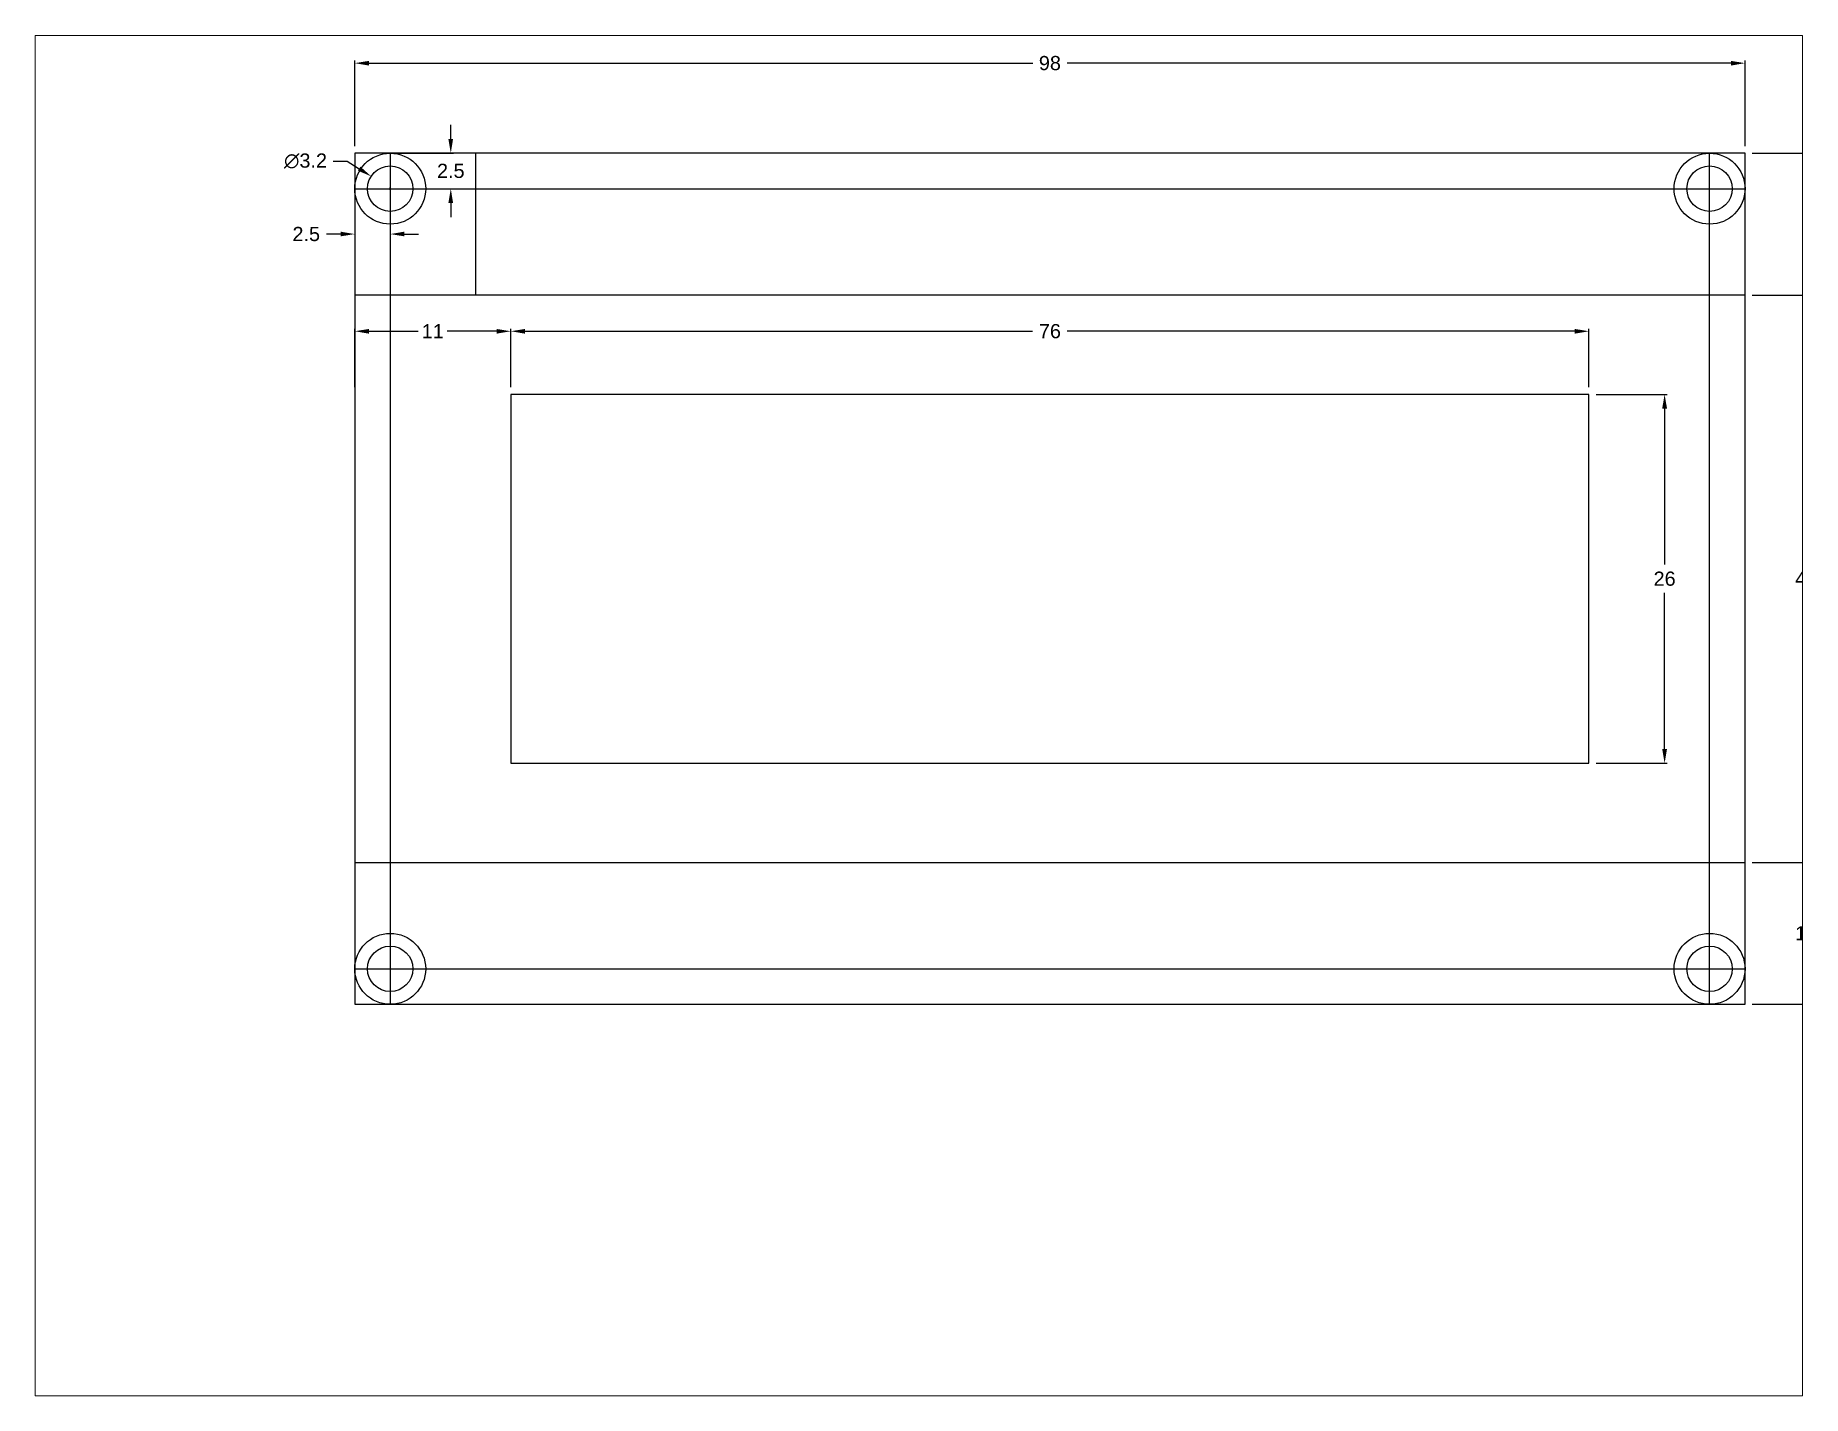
# Paper-space layout 'Layout1' of a CAD drawing. Header units: millimetres, sheet in inches. Extents: x 0.1 to 10.1, y 0.1 to 7.8.
# The model-space entities are those that its viewports show. They can reach past a viewport. Long polylines and large blocks are cut down to what shows.
import ezdxf

# ---------------------------------------------------------------- set-up
doc = ezdxf.new("R2010")
doc.units = ezdxf.units.MM
doc.header["$MEASUREMENT"] = 0
for name, color, linetype in [('Construction', 4, 'Continuous'), ('Construction 2', 20, 'Continuous'), ('Dim', 2, 'Continuous')]:
    doc.layers.add(name, color=color, linetype=linetype)
doc.styles.get("Standard").update_dxf_attribs({"font": 'Arial.ttf'})
doc.dimstyles.new('Annotative', dxfattribs={"dimscale": 0, "dimtxt": 1, "dimasz": 1, "dimexe": 0.18, "dimexo": 0.5, "dimgap": 0.5, "dimtad": 0, "dimtih": 1, "dimtoh": 1, "dimdec": 1, "dimdsep": 46, "dimtxsty": 'Standard', "dimcen": 0.09, "dimadec": 0, "dimazin": 0, "dimtfac": 1, "dimtdec": 1, "dimtofl": 0, "dimtmove": 0, "dimatfit": 3, "dimfxl": 1, "dimtolj": 1, "dimtzin": 0, "dimarcsym": 0})

# ---------------------------------------------------------------- blocks, each defined once
blk = doc.blocks.new('*D4')
at = {"layer": 'Defpoints', "color": 0, "transparency": 16777216}
for p in [(195.3, 94.45), (97.3, 88.1), (195.3, 88.1)]:
    blk.add_point(p, dxfattribs=at)
at = {"layer": 'Dim', "color": 0, "lineweight": -2, "transparency": 16777216}
for p, q in [((97.3, 88.6), (97.3, 94.63)), ((98.3, 94.45), (145.09, 94.45)), ((194.3, 94.45), (147.51, 94.45)), ((195.3, 88.6), (195.3, 94.63))]:
    blk.add_line(p, q, dxfattribs=at)
at = {"layer": 'Dim', "color": 0, "transparency": 16777216}
for points in [[(98.3, 94.61), (98.3, 94.28), (97.3, 94.45)], [(194.3, 94.61), (194.3, 94.28), (195.3, 94.45)]]:
    blk.add_solid(points, dxfattribs=at)
at = {"layer": 'Dim', "color": 0, "transparency": 16777216, "insert": (146.3, 94.45), "char_height": 1, "attachment_point": 5}
blk.add_mtext('\\A1;98', dxfattribs=at)
blk = doc.blocks.new('*D5')
at = {"layer": 'Defpoints', "color": 0, "transparency": 16777216}
for p in [(195.3, 88.1), (195.3, 28.1), (203.69, 28.1)]:
    blk.add_point(p, dxfattribs=at)
at = {"layer": 'Dim', "color": 0, "lineweight": -2, "transparency": 16777216}
for p, q in [((195.8, 88.1), (203.87, 88.1)), ((203.69, 87.1), (203.69, 59.11)), ((203.69, 29.1), (203.69, 57.1)), ((195.8, 28.1), (203.87, 28.1))]:
    blk.add_line(p, q, dxfattribs=at)
at = {"layer": 'Dim', "color": 0, "transparency": 16777216}
for points in [[(203.52, 87.1), (203.85, 87.1), (203.69, 88.1)], [(203.52, 29.1), (203.85, 29.1), (203.69, 28.1)]]:
    blk.add_solid(points, dxfattribs=at)
at = {"layer": 'Dim', "color": 0, "transparency": 16777216, "insert": (203.69, 58.1), "char_height": 1, "attachment_point": 5}
blk.add_mtext('\\A1;60', dxfattribs=at)
blk = doc.blocks.new('*D6')
at = {"layer": 'Defpoints', "color": 0, "transparency": 16777216}
for p in [(195.3, 78.1), (195.3, 38.1), (199.61, 38.1)]:
    blk.add_point(p, dxfattribs=at)
at = {"layer": 'Dim', "color": 0, "lineweight": -2, "transparency": 16777216}
for p, q in [((195.8, 78.1), (199.79, 78.1)), ((199.61, 77.1), (199.61, 59.11)), ((199.61, 39.1), (199.61, 57.1)), ((195.8, 38.1), (199.79, 38.1))]:
    blk.add_line(p, q, dxfattribs=at)
at = {"layer": 'Dim', "color": 0, "transparency": 16777216}
for points in [[(199.45, 77.1), (199.78, 77.1), (199.61, 78.1)], [(199.45, 39.1), (199.78, 39.1), (199.61, 38.1)]]:
    blk.add_solid(points, dxfattribs=at)
at = {"layer": 'Dim', "color": 0, "transparency": 16777216, "insert": (199.61, 58.1), "char_height": 1, "attachment_point": 5}
blk.add_mtext('\\A1;40', dxfattribs=at)
blk = doc.blocks.new('*D7')
at = {"layer": 'Defpoints', "color": 0, "transparency": 16777216}
for p in [(195.3, 38.1), (195.3, 28.1), (199.61, 28.1)]:
    blk.add_point(p, dxfattribs=at)
at = {"layer": 'Dim', "color": 0, "lineweight": -2, "transparency": 16777216}
for p, q in [((195.8, 38.1), (199.79, 38.1)), ((199.61, 37.1), (199.61, 34.11)), ((199.61, 29.1), (199.61, 32.1)), ((195.8, 28.1), (199.79, 28.1))]:
    blk.add_line(p, q, dxfattribs=at)
at = {"layer": 'Dim', "color": 0, "transparency": 16777216}
for points in [[(199.45, 37.1), (199.78, 37.1), (199.61, 38.1)], [(199.45, 29.1), (199.78, 29.1), (199.61, 28.1)]]:
    blk.add_solid(points, dxfattribs=at)
at = {"layer": 'Dim', "color": 0, "transparency": 16777216, "insert": (199.61, 33.1), "char_height": 1, "attachment_point": 5}
blk.add_mtext('\\A1;10', dxfattribs=at)
blk = doc.blocks.new('*D8')
at = {"layer": 'Defpoints', "color": 0, "transparency": 16777216}
for p in [(98.46, 86.47), (101.15, 84.74)]:
    blk.add_point(p, dxfattribs=at)
at = {"layer": 'Dim', "color": 0, "lineweight": -2, "transparency": 16777216}
for p, q in [((95.77, 87.55), (96.77, 87.55)), ((96.77, 87.55), (97.61, 87.01)), ((99.71, 85.6), (99.89, 85.6)), ((99.8, 85.51), (99.8, 85.69))]:
    blk.add_line(p, q, dxfattribs=at)
at = {"layer": 'Dim', "color": 0, "transparency": 16777216}
blk.add_solid([(97.7, 87.15), (97.52, 86.87), (98.46, 86.47)], dxfattribs=at)
at = {"layer": 'Dim', "color": 0, "transparency": 16777216, "insert": (93.83, 87.55), "char_height": 1, "attachment_point": 5}
blk.add_mtext('\\A1;∅3.2', dxfattribs=at)
blk = doc.blocks.new('*D9')
at = {"layer": 'Defpoints', "color": 0, "transparency": 16777216}
for p in [(184.3, 75.55), (108.3, 71.1), (184.3, 71.1)]:
    blk.add_point(p, dxfattribs=at)
at = {"layer": 'Dim', "color": 0, "lineweight": -2, "transparency": 16777216}
for p, q in [((108.3, 71.6), (108.3, 75.73)), ((109.3, 75.55), (145.08, 75.55)), ((183.3, 75.55), (147.52, 75.55)), ((184.3, 71.6), (184.3, 75.73))]:
    blk.add_line(p, q, dxfattribs=at)
at = {"layer": 'Dim', "color": 0, "transparency": 16777216}
for points in [[(109.3, 75.71), (109.3, 75.38), (108.3, 75.55)], [(183.3, 75.71), (183.3, 75.38), (184.3, 75.55)]]:
    blk.add_solid(points, dxfattribs=at)
at = {"layer": 'Dim', "color": 0, "transparency": 16777216, "insert": (146.3, 75.55), "char_height": 1, "attachment_point": 5}
blk.add_mtext('\\A1;76', dxfattribs=at)
blk = doc.blocks.new('*D10')
at = {"layer": 'Defpoints', "color": 0, "transparency": 16777216}
for p in [(184.3, 71.1), (184.3, 45.1), (189.63, 45.1)]:
    blk.add_point(p, dxfattribs=at)
at = {"layer": 'Dim', "color": 0, "lineweight": -2, "transparency": 16777216}
for p, q in [((184.8, 71.1), (189.81, 71.1)), ((189.63, 70.1), (189.63, 59.11)), ((189.63, 46.1), (189.63, 57.1)), ((184.8, 45.1), (189.81, 45.1))]:
    blk.add_line(p, q, dxfattribs=at)
at = {"layer": 'Dim', "color": 0, "transparency": 16777216}
for points in [[(189.46, 70.1), (189.8, 70.1), (189.63, 71.1)], [(189.46, 46.1), (189.8, 46.1), (189.63, 45.1)]]:
    blk.add_solid(points, dxfattribs=at)
at = {"layer": 'Dim', "color": 0, "transparency": 16777216, "insert": (189.63, 58.1), "char_height": 1, "attachment_point": 5}
blk.add_mtext('\\A1;26', dxfattribs=at)
blk = doc.blocks.new('*D11')
at = {"layer": 'Defpoints', "color": 0, "transparency": 16777216}
for p in [(97.3, 75.55), (97.3, 71.1), (108.3, 71.1)]:
    blk.add_point(p, dxfattribs=at)
at = {"layer": 'Dim', "color": 0, "lineweight": -2, "transparency": 16777216}
for p, q in [((97.3, 71.6), (97.3, 75.73)), ((98.3, 75.55), (101.78, 75.55)), ((107.3, 75.55), (103.82, 75.55)), ((108.3, 71.6), (108.3, 75.73))]:
    blk.add_line(p, q, dxfattribs=at)
at = {"layer": 'Dim', "color": 0, "transparency": 16777216}
for points in [[(98.3, 75.71), (98.3, 75.38), (97.3, 75.55)], [(107.3, 75.71), (107.3, 75.38), (108.3, 75.55)]]:
    blk.add_solid(points, dxfattribs=at)
at = {"layer": 'Dim', "color": 0, "transparency": 16777216, "insert": (102.8, 75.55), "char_height": 1, "attachment_point": 5}
blk.add_mtext('\\A1;11', dxfattribs=at)
blk = doc.blocks.new('*D13')
at = {"layer": 'Defpoints', "color": 0, "transparency": 16777216}
for p in [(99.8, 88.1), (104.07, 88.1), (99.8, 85.6)]:
    blk.add_point(p, dxfattribs=at)
at = {"layer": 'Dim', "color": 0, "lineweight": -2, "transparency": 16777216}
for p, q in [((104.07, 89.1), (104.07, 90.1)), ((100.3, 88.1), (104.25, 88.1)), ((100.3, 85.6), (104.25, 85.6)), ((104.07, 84.6), (104.07, 83.6))]:
    blk.add_line(p, q, dxfattribs=at)
at = {"layer": 'Dim', "color": 0, "transparency": 16777216}
for points in [[(103.9, 89.1), (104.23, 89.1), (104.07, 88.1)], [(103.9, 84.6), (104.23, 84.6), (104.07, 85.6)]]:
    blk.add_solid(points, dxfattribs=at)
at = {"layer": 'Dim', "color": 0, "transparency": 16777216, "insert": (104.07, 86.85), "char_height": 1, "attachment_point": 5}
blk.add_mtext('\\A1;2.5', dxfattribs=at)
blk = doc.blocks.new('*D14')
at = {"layer": 'Defpoints', "color": 0, "transparency": 16777216}
for p in [(97.3, 85.6), (99.8, 85.6), (97.3, 82.4)]:
    blk.add_point(p, dxfattribs=at)
at = {"layer": 'Dim', "color": 0, "lineweight": -2, "transparency": 16777216}
for p, q in [((97.3, 85.1), (97.3, 82.22)), ((99.8, 85.1), (99.8, 82.22)), ((96.3, 82.4), (95.3, 82.4)), ((100.8, 82.4), (101.8, 82.4))]:
    blk.add_line(p, q, dxfattribs=at)
at = {"layer": 'Dim', "color": 0, "transparency": 16777216}
for points in [[(96.3, 82.57), (96.3, 82.24), (97.3, 82.4)], [(100.8, 82.57), (100.8, 82.24), (99.8, 82.4)]]:
    blk.add_solid(points, dxfattribs=at)
at = {"layer": 'Dim', "color": 0, "transparency": 16777216, "insert": (93.88, 82.4), "char_height": 1, "attachment_point": 5}
blk.add_mtext('\\A1;2.5', dxfattribs=at)

msp = doc.modelspace()

# ---------------------------------------------------------------- linework, layer by layer
at = {"layer": 'Construction'}
for points in [[(97.3, 28.1), (195.3, 28.1), (195.3, 88.1), (97.3, 88.1)], [(97.3, 38.1), (195.3, 38.1), (195.3, 78.1), (97.3, 78.1)], [(108.3, 45.1), (184.3, 45.1), (184.3, 71.1), (108.3, 71.1)]]:
    msp.add_lwpolyline(points, close=True, dxfattribs=at)
for centre, radius in [((99.8, 85.6), 2.5), ((99.8, 85.6), 1.6), ((192.8, 85.6), 2.5), ((192.8, 85.6), 1.6), ((99.8, 30.6), 2.5), ((192.8, 30.6), 2.5), ((99.8, 30.6), 1.6), ((192.8, 30.6), 1.6)]:
    msp.add_circle(centre, radius, dxfattribs=at)
at = {"layer": 'Construction 2'}
for p, q in [((99.8, 88.1), (99.8, 28.1)), ((105.8, 88.1), (105.8, 78.1)), ((192.8, 28.1), (192.8, 88.1)), ((97.3, 85.6), (195.3, 85.6)), ((97.3, 30.6), (195.3, 30.6))]:
    msp.add_line(p, q, dxfattribs=at)

# ---------------------------------------------------------------- dimensions: what is measured, and where the dimension line sits
at = {"layer": 'Dim'}
for base, p1, p2, picture, middle in [((195.3, 94.45), (97.3, 88.1), (195.3, 88.1), '*D4', (146.3, 94.45)), ((97.3, 82.4), (99.8, 85.6), (97.3, 85.6), '*D14', (93.88, 82.4)), ((97.3, 75.55), (108.3, 71.1), (97.3, 71.1), '*D11', (102.8, 75.55)), ((184.3, 75.55), (108.3, 71.1), (184.3, 71.1), '*D9', (146.3, 75.55))]:
    dim = msp.add_linear_dim(base=base, p1=p1, p2=p2, dimstyle='Annotative', dxfattribs=at)
    dim.commit()
    dim.dimension.update_dxf_attribs({"geometry": picture, "text_midpoint": middle})
for base, p1, p2, picture, middle in [((104.07, 88.1), (99.8, 85.6), (99.8, 88.1), '*D13', (104.07, 86.85)), ((203.69, 28.1), (195.3, 88.1), (195.3, 28.1), '*D5', (203.69, 58.1)), ((199.61, 38.1), (195.3, 78.1), (195.3, 38.1), '*D6', (199.61, 58.1)), ((189.63, 45.1), (184.3, 71.1), (184.3, 45.1), '*D10', (189.63, 58.1)), ((199.61, 28.1), (195.3, 38.1), (195.3, 28.1), '*D7', (199.61, 33.1))]:
    dim = msp.add_linear_dim(base=base, p1=p1, p2=p2, angle=90, dimstyle='Annotative', dxfattribs=at)
    dim.commit()
    dim.dimension.update_dxf_attribs({"geometry": picture, "text_midpoint": middle})
dim = msp.add_diameter_dim_2p(p1=(101.15, 84.74), p2=(98.46, 86.47), dimstyle='Annotative', dxfattribs=at)
dim.commit()
dim.dimension.update_dxf_attribs({"geometry": '*D8', "text_midpoint": (93.83, 87.55), "dimtype": 163})

psp = doc.layouts.get("Layout1")

# ---------------------------------------------------------------- viewports
at = {"layer": 'Dim', "view_target_point": (112.779, 32.526)}
psp.add_viewport(center=(5.081, 3.963), size=(10.017, 7.71129), view_center_point=(24.293, 15.931), view_height=95.90248, dxfattribs=at)

doc.saveas('drawing.dxf')
